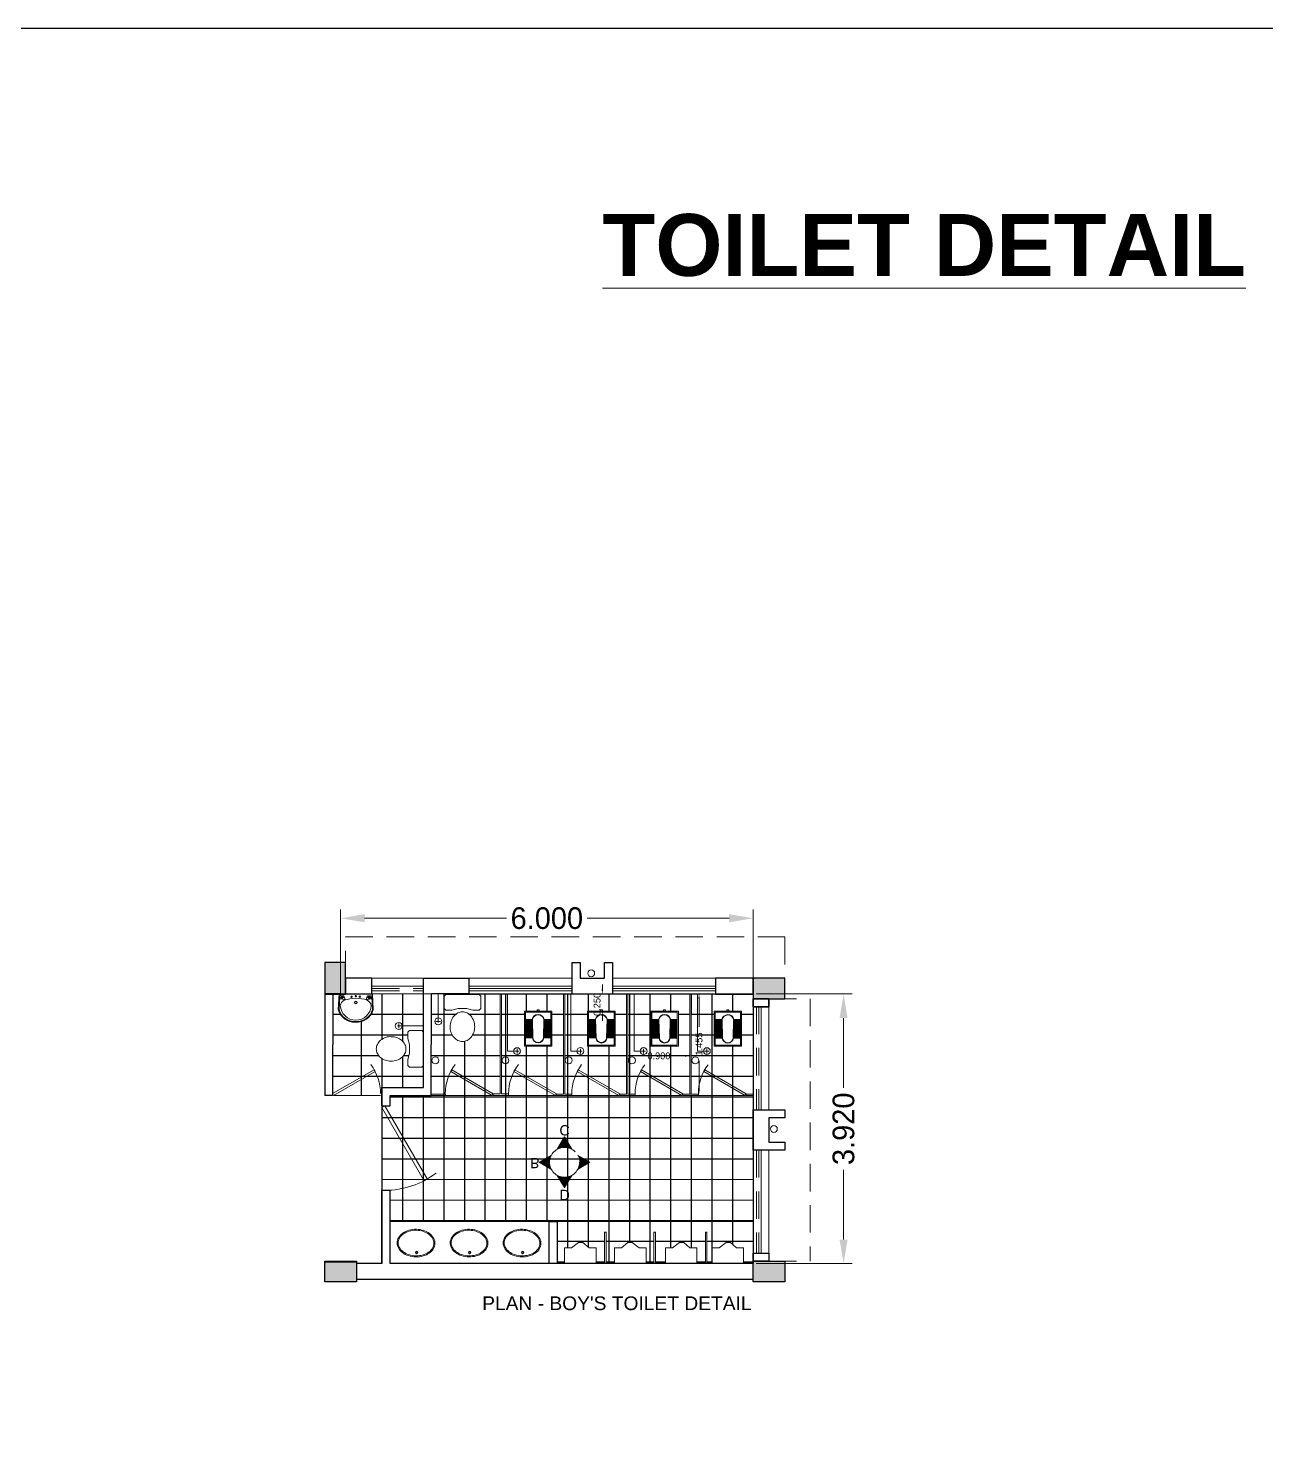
# Model space of a CAD drawing. Header units: millimetres. Extents: x 3614 to 12428, y -844 to 6844.
# Drawn here: x 5581.67 to 5599.67, y -782.49 to -761.8 of the extents above; entities that cross this region are included whole.
import ezdxf

# ---------------------------------------------------------------- set-up
doc = ezdxf.new("R2010")
doc.units = ezdxf.units.MM
doc.header["$LTSCALE"] = 40
doc.header["$MEASUREMENT"] = 0
doc.header["$PDMODE"] = 32
doc.header["$PDSIZE"] = 0.02
doc.linetypes.add('DASHED', pattern=[0.75, 0.5, -0.25])
doc.layers.get('0').update_dxf_attribs({"linetype": 'CONTINUOUS', "lineweight": 20})
doc.layers.get('Defpoints').update_dxf_attribs({"linetype": 'CONTINUOUS', "lineweight": 20})
for name, color, linetype, lineweight in [('Arrow', 1, 'CONTINUOUS', 18), ('CLL LEV.', 15, 'CONTINUOUS', 18), ('Column', 252, 'CONTINUOUS', 30), ('Column Hatch', 253, 'CONTINUOUS', 13), ('CUBICAL TOILET', 160, 'CONTINUOUS', 15), ('Dim', 220, 'CONTINUOUS', 15), ('Door', 54, 'CONTINUOUS', 18), ('Fixture', 44, 'CONTINUOUS', 15), ('FLOOR TILE', 4, 'CONTINUOUS', 25), ('Furniture', 13, 'CONTINUOUS', 15), ('Hidden', 30, 'DASHED', 18), ('TEXT', 7, 'CONTINUOUS', 20), ('Ventilator', 6, 'DASHED', 18), ('Wall', 7, 'CONTINUOUS', 30), ('Window-Wall', 7, 'CONTINUOUS', 18)]:
    doc.layers.add(name, color=color, linetype=linetype, lineweight=lineweight)
doc.styles.add('DIM', font='arial.ttf')
doc.styles.add('L120', font='simplex.shx', dxfattribs={"height": 1})
doc.styles.add('Tabrej', font='GOTHIC.TTF')
doc.dimstyles.new('Tabrej', dxfattribs={"dimtxt": 0.5, "dimasz": 0.45, "dimexe": 0.18, "dimexo": 0.0625, "dimgap": 0.09, "dimtad": 0, "dimdec": 3, "dimzin": 0, "dimdsep": 46, "dimtxsty": 'Tabrej', "dimcen": 0, "dimclrd": 256, "dimclre": 256, "dimclrt": 7, "dimaunit": 1, "dimadec": 3, "dimazin": 0, "dimtfac": 1, "dimtdec": 3, "dimtofl": 0, "dimtmove": 0, "dimatfit": 3, "dimfxl": 0, "dimtolj": 1, "dimtzin": 0, "dimlwd": -1, "dimlwe": -1, "dimarcsym": 0})

# ---------------------------------------------------------------- blocks, each defined once
blk = doc.blocks.new('COLUMN 546')
at = {"layer": 'Column Hatch'}
h = blk.add_hatch(color=0, dxfattribs=at)
h.dxf.hatch_style = 1
h.paths.add_polyline_path([(0, 0), (0.3, 0), (0.3, 0.46), (0, 0.46)])
at = {"layer": 'Column'}
for p, q in [((0.3, 0.46), (0, 0.46)), ((0, 0.46), (0, 0)), ((0.3, 0), (0.3, 0.46)), ((0, 0), (0.3, 0))]:
    blk.add_line(p, q, dxfattribs=at)
blk = doc.blocks.new('RSA CL6')
for p, q in [((5.51, 3.48), (5.51, 7.28)), ((5.91, 3.47), (5.91, 7.28)), ((6.3, 3.46), (6.3, 7.28)), ((6.69, 3.45), (6.69, 7.28)), ((7.09, 3.44), (7.09, 7.28)), ((7.48, 3.43), (7.48, 7.28)), ((7.87, 3.42), (7.87, 7.28)), ((8.27, 3.41), (8.27, 7.28)), ((8.66, 3.4), (8.66, 7.28)), ((9.06, 3.39), (9.06, 7.28)), ((9.45, 3.38), (9.45, 7.28)), ((9.84, 3.37), (9.84, 7.28)), ((10.24, 3.36), (10.24, 7.28)), ((10.63, 3.35), (10.63, 7.28)), ((11.02, 3.34), (11.02, 7.28)), ((11.42, 3.33), (11.42, 7.28)), ((11.81, 3.32), (11.81, 7.28)), ((12.2, 3.31), (12.2, 7.28)), ((12.6, 3.31), (12.6, 7.28)), ((12.99, 3.3), (12.99, 7.28)), ((13.39, 3.29), (13.39, 7.28)), ((13.78, 3.28), (13.78, 7.28)), ((14.17, 3.27), (14.17, 7.28)), ((14.57, 3.26), (14.57, 7.28)), ((14.96, 3.25), (14.96, 7.28)), ((15.35, 3.24), (15.35, 7.28)), ((15.75, 3.23), (15.75, 7.28)), ((16.14, 3.22), (16.14, 7.28)), ((16.14, 7.28), (16.14, 3.22)), ((5.51, -7.28), (5.51, -3.47)), ((5.91, -7.28), (5.91, -3.45)), ((6.3, -7.28), (6.3, -3.44)), ((6.69, -7.28), (6.69, -3.43)), ((7.09, -7.28), (7.09, -3.42)), ((7.48, -7.28), (7.48, -3.41)), ((7.87, -7.28), (7.87, -3.4)), ((8.27, -7.28), (8.27, -3.39)), ((8.66, -7.28), (8.66, -3.38)), ((9.06, -7.28), (9.06, -3.37)), ((9.45, -7.28), (9.45, -3.36)), ((9.84, -7.28), (9.84, -3.34)), ((10.24, -7.28), (10.24, -3.33)), ((10.63, -7.28), (10.63, -3.32)), ((11.02, -7.28), (11.02, -3.31)), ((11.42, -7.28), (11.42, -3.3)), ((11.81, -7.28), (11.81, -3.29)), ((12.2, -7.28), (12.2, -3.28)), ((12.6, -7.28), (12.6, -3.27)), ((12.99, -7.28), (12.99, -3.26)), ((13.39, -7.28), (13.39, -3.24)), ((13.78, -7.28), (13.78, -3.23)), ((14.17, -7.28), (14.17, -3.22)), ((14.57, -7.28), (14.57, -3.21)), ((14.96, -7.28), (14.96, -3.2)), ((15.35, -7.28), (15.35, -3.19)), ((15.75, -7.28), (15.75, -3.18)), ((16.14, -3.17), (16.14, -7.28)), ((16.14, -7.28), (16.14, -3.17))]:
    blk.add_line(p, q)
blk.add_lwpolyline([(0.79, -0.59), (0, -0.59), (0, 0.59), (0.79, 0.59)])
for points in [[(0.79, 7.87), (20.87, 7.87), (20.87, -7.87), (0.79, -7.87)], [(1.38, 7.28), (20.28, 7.28), (20.28, -7.28), (1.38, -7.28)]]:
    blk.add_lwpolyline(points, close=True)
for points in [[(5.51, 3.48), (16.14, 3.22, -0.899983), (16.14, -3.17), (5.54, -3.47, -0.799392)], [(5.53, 3.28), (16.13, 3.02, -0.897689), (16.12, -2.97), (5.56, -3.27, -0.793494), (5.53, 3.28)]]:
    blk.add_lwpolyline(points, format="xyb", close=True)
blk = doc.blocks.new('ENGLISH SHEET')
at = {"layer": 'Fixture'}
for p, q in [((4663.798, 251.204), (4663.773, 251.179)), ((4663.773, 251.179), (4663.773, 250.696)), ((4663.976, 251.204), (4663.798, 251.204)), ((4664.002, 251.179), (4663.976, 251.204)), ((4663.976, 251.001), (4664.002, 251.09)), ((4664.002, 251.09), (4664.002, 251.179)), ((4663.976, 250.874), (4663.976, 251.001)), ((4663.976, 251.001), (4663.976, 250.874)), ((4664.002, 250.785), (4663.976, 250.874)), ((4663.773, 250.696), (4663.798, 250.67)), ((4663.798, 250.67), (4663.976, 250.67)), ((4663.976, 250.67), (4664.002, 250.696)), ((4664.002, 250.696), (4664.002, 250.785))]:
    blk.add_line(p, q, dxfattribs=at)
blk.add_lwpolyline([(4664.459, 250.937, 0.117036), (4664.443, 251.003, 0.104338), (4664.396, 251.063, 0.09029), (4664.321, 251.105, 0.09898), (4664.243, 251.115, 0.08237), (4664.159, 251.101, 0.09029), (4664.09, 251.063, 0.104338), (4664.043, 251.003, 0.117036), (4664.027, 250.937, 0.117036), (4664.043, 250.871, 0.104338), (4664.09, 250.811, 0.09029), (4664.159, 250.773, 0.08237), (4664.243, 250.759, 0.08237), (4664.327, 250.773, 0.09029), (4664.396, 250.811, 0.104338), (4664.443, 250.871, 0.117036)], format="xyb", close=True, dxfattribs=at)
blk = doc.blocks.new('RSA BASIN 9')
for points in [[(-0.1, -16.2, 0.340881), (10.04, -9, 0.074195), (10.06, -8.89), (9.53, 0), (-9.54, 0), (-10.02, -8.77, 0.082611), (-9.96, -9.15, 0.330812), (-0.1, -16.2)], [(0, -15.03, 0.391482), (8.86, -6.67, 0.252869), (6.53, -3.51, 0.087242), (0.02, -2.46, 0.079484), (-6.53, -3.51, 0.2542), (-8.82, -6.67, 0.39026), (0, -15.03)], [(-8.57, -1.96, -0.907437), (-8.45, -1.81), (-7.52, -2.57, -0.907437), (-7.64, -2.72)], [(-8.2, -1.64, -0.907437), (-8.07, -1.49), (-7.14, -2.25, -0.907437), (-7.27, -2.4)], [(-7.82, -1.32, -0.907437), (-7.7, -1.17), (-6.77, -1.93, -0.907437), (-6.89, -2.08)], [(7.82, -1.32, 0.907437), (7.7, -1.17), (6.77, -1.93, 0.907437), (6.89, -2.08)], [(8.2, -1.64, 0.907437), (8.07, -1.49), (7.14, -2.25, 0.907437), (7.27, -2.4)], [(8.57, -1.96, 0.907437), (8.45, -1.81), (7.52, -2.57, 0.907437), (7.64, -2.72)]]:
    blk.add_lwpolyline(points, format="xyb", close=True)
for points in [[(-5.93, -3.31), (-6.16, -2.95, -0.183787), (-6.22, -2.68, 0.126662), (-6.25, -2.43), (-6.59, -1.44, 0.35453), (-7.05, -0.98), (-8.75, -0.98, 0.414214), (-9.14, -1.37), (-9.56, -9.09, 0.329849), (-0.07, -15.81, 0.338736), (9.65, -8.94, 0.075632), (9.66, -8.82), (9.14, -1.37, 0.414214), (8.75, -0.98), (7.05, -0.98, 0.35453), (6.59, -1.44), (6.25, -2.43, 0.126662), (6.22, -2.68, -0.183787), (6.16, -2.95), (5.93, -3.31)], [(-6.18, -3.39), (-6.24, -3.29, 0.220542), (-6.52, -3.11), (-8.75, -2.78, -0.361119), (-9.19, -2.35)], [(6.18, -3.39), (6.24, -3.29, -0.220542), (6.52, -3.11), (8.75, -2.78, 0.358803), (9.21, -2.33, 0.358803)]]:
    blk.add_lwpolyline(points, format="xyb")
for centre, radius in [((-2.35, -1.56), 0.399), ((0, -4.82), 0.771), ((0, -4.82), 0.602), ((0, -1.23), 0.399), ((2.28, -1.51), 0.399)]:
    blk.add_circle(centre, radius)
blk = doc.blocks.new('VENT 2')
at = {"layer": 'Ventilator', "linetype": 'Continuous', "ltscale": 0.02}
for p, q in [((0, 0.182), (1.5, 0.182)), ((0, 0.152), (1.5, 0.152))]:
    blk.add_line(p, q, dxfattribs=at)
at = {"layer": 'Window-Wall'}
for p, q in [((0, 0.23), (1.5, 0.23)), ((0, 0), (0, 0.23)), ((1.5, 0.23), (1.5, 0)), ((0, 0.115), (1.5, 0.115)), ((1.5, 0), (0, 0))]:
    blk.add_line(p, q, dxfattribs=at)
blk = doc.blocks.new('RSA BASIN 2')
for points in [[(10.67, -8.12, 0.12976), (9.97, -5.22, 0.106426), (7.61, -2.47, 0.084431), (4.27, -0.72, 0.073534), (0, 0, 0.073534), (-4.29, -0.55, 0.084431), (-7.7, -2.16, 0.106426), (-10.17, -4.82, 0.12976), (-10.98, -7.69, 0.12976), (-10.28, -10.59, 0.106426), (-7.92, -13.34, 0.084431), (-4.58, -15.09, 0.073534), (-0.31, -15.81, 0.073534), (3.98, -15.26, 0.084431), (7.39, -13.64, 0.106426), (9.85, -10.99, 0.12976)], [(10.08, -7.9, 0.119977), (9.45, -5.5, 0.106426), (7.25, -2.94, 0.084431), (4.08, -1.28, 0.073534), (-0.01, -0.59, 0.073534), (-4.13, -1.12, 0.084431), (-7.36, -2.65, 0.106426), (-9.66, -5.12, 0.12976), (-10.39, -7.7, 0.009633), (-10.39, -7.9, 0.119977), (-9.76, -10.31, 0.106426), (-7.57, -12.87, 0.084431), (-4.4, -14.53, 0.073534), (-0.3, -15.22, 0.073534), (3.82, -14.69, 0.084431), (7.05, -13.16, 0.106426), (9.35, -10.69, 0.12976), (10.08, -8.11, 0.009633)]]:
    blk.add_lwpolyline(points, format="xyb", close=True)
for radius in [0.7, 0.479]:
    blk.add_circle((-0.47, -2.53), radius)
blk = doc.blocks.new('Urinal 1')
for p, q in [((0, 9), (9, 9)), ((0, 9), (0, -9)), ((9, 9), (9, 5)), ((12, 1), (9, 5)), ((12, -1.5), (12, 1)), ((9, -5), (12, -1.5)), ((9, -9), (9, -5)), ((0, -9), (9, -9))]:
    blk.add_line(p, q)
blk = doc.blocks.new('SHAFT2')
at = {"layer": 'Fixture'}
blk.add_circle((0.302, 0.307), 0.05, dxfattribs=at)
at = {"layer": 'Wall'}
blk.add_lwpolyline([(0, 0.585), (0.46, 0.585), (0.46, 0.47), (0.23, 0.47), (0.23, 0.115), (0.46, 0.115), (0.46, 0), (0, 0), (0, 0.585)], dxfattribs=at)
blk = doc.blocks.new('Door - Left Hung 36 in.')
at = {"layer": 'Door'}
blk.add_line((0.75, -1.3), (35.93, -1.3), dxfattribs=at)
blk.add_lwpolyline([(0.75, -1.3), (0, 0), (31.18, 18), (31.93, 16.7)], close=True, dxfattribs=at)
blk.add_arc((0, 0), 36, 0, 37.31013, dxfattribs=at)
blk = doc.blocks.new('*D237')
at = {"layer": 'Defpoints', "color": 0, "ltscale": 0.05, "transparency": 16777216}
for p in [(5591.426, -775.84), (5591.485, -775.84), (5591.485, -777.295)]:
    blk.add_point(p, dxfattribs=at)
at = {"layer": 'Dim', "ltscale": 0.05, "transparency": 16777216}
for p, q in [((5591.422, -775.84), (5591.246, -775.84)), ((5591.426, -775.91), (5591.426, -776.317)), ((5591.426, -777.225), (5591.426, -776.819)), ((5591.422, -777.295), (5591.246, -777.295))]:
    blk.add_line(p, q, dxfattribs=at)
for points in [[(5591.414, -775.91), (5591.437, -775.91), (5591.426, -775.84)], [(5591.414, -777.225), (5591.437, -777.225), (5591.426, -777.295)]]:
    blk.add_solid(points, dxfattribs=at)
at = {"layer": 'Dim', "color": 7, "ltscale": 0.05, "transparency": 16777216, "insert": (5591.426, -776.568), "char_height": 0.1, "attachment_point": 5, "rotation": 90, "style": 'Tabrej'}
blk.add_mtext('\\A1;1.455', dxfattribs=at)
blk = doc.blocks.new('*D235')
at = {"layer": 'Defpoints', "color": 0, "ltscale": 0.05, "transparency": 16777216}
for p in [(5590.04, -775.84), (5590.02, -776.09), (5590.04, -776.09)]:
    blk.add_point(p, dxfattribs=at)
at = {"layer": 'Dim', "ltscale": 0.05, "transparency": 16777216}
for p, q in [((5590.02, -775.77), (5590.02, -775.7)), ((5589.977, -775.84), (5589.84, -775.84)), ((5589.977, -776.09), (5589.84, -776.09)), ((5590.02, -776.16), (5590.02, -776.23))]:
    blk.add_line(p, q, dxfattribs=at)
for points in [[(5590.008, -775.77), (5590.031, -775.77), (5590.02, -775.84)], [(5590.008, -776.16), (5590.031, -776.16), (5590.02, -776.09)]]:
    blk.add_solid(points, dxfattribs=at)
at = {"layer": 'Dim', "color": 7, "ltscale": 0.05, "transparency": 16777216, "insert": (5589.943, -775.991), "char_height": 0.1, "attachment_point": 5, "rotation": 90, "style": 'Tabrej'}
blk.add_mtext('\\A1;0.250', dxfattribs=at)
blk = doc.blocks.new('*D236')
at = {"layer": 'Defpoints', "color": 0, "ltscale": 0.05, "transparency": 16777216}
for p in [(5591.292, -776.74), (5590.392, -777.133), (5591.292, -777.133)]:
    blk.add_point(p, dxfattribs=at)
at = {"layer": 'Dim', "ltscale": 0.05, "transparency": 16777216}
for p, q in [((5590.392, -777.07), (5590.392, -776.56)), ((5591.292, -777.071), (5591.292, -776.56)), ((5590.462, -776.74), (5590.583, -776.74)), ((5591.222, -776.74), (5591.101, -776.74))]:
    blk.add_line(p, q, dxfattribs=at)
for points in [[(5590.462, -776.729), (5590.462, -776.752), (5590.392, -776.74)], [(5591.222, -776.729), (5591.222, -776.752), (5591.292, -776.74)]]:
    blk.add_solid(points, dxfattribs=at)
at = {"layer": 'Dim', "color": 7, "ltscale": 0.05, "transparency": 16777216, "insert": (5590.842, -776.74), "char_height": 0.1, "attachment_point": 5, "style": 'Tabrej'}
blk.add_mtext('\\A1;0.900', dxfattribs=at)
blk = doc.blocks.new('*D233')
at = {"layer": 'Defpoints', "color": 0, "ltscale": 0.05, "transparency": 16777216}
for p in [(5586.212, -774.739), (5586.212, -775.911), (5592.212, -775.91)]:
    blk.add_point(p, dxfattribs=at)
at = {"layer": 'Dim', "ltscale": 0.05, "transparency": 16777216}
for p, q in [((5586.212, -775.867), (5586.212, -774.613)), ((5586.562, -774.739), (5588.624, -774.739)), ((5591.862, -774.739), (5589.8, -774.739)), ((5592.212, -775.866), (5592.212, -774.613))]:
    blk.add_line(p, q, dxfattribs=at)
for points in [[(5586.562, -774.68), (5586.562, -774.797), (5586.212, -774.739)], [(5591.862, -774.68), (5591.862, -774.797), (5592.212, -774.739)]]:
    blk.add_solid(points, dxfattribs=at)
at = {"layer": 'Dim', "color": 7, "ltscale": 0.05, "transparency": 16777216, "insert": (5589.212, -774.739), "char_height": 0.315, "attachment_point": 5, "style": 'Tabrej'}
blk.add_mtext('\\A1;6.000', dxfattribs=at)
blk = doc.blocks.new('*D234')
at = {"layer": 'Defpoints', "color": 0, "ltscale": 0.05, "transparency": 16777216}
for p in [(5592.212, -775.84), (5593.528, -775.84), (5592.212, -779.76)]:
    blk.add_point(p, dxfattribs=at)
at = {"layer": 'Dim', "ltscale": 0.05, "transparency": 16777216}
for p, q in [((5592.256, -775.84), (5593.654, -775.84)), ((5593.528, -776.19), (5593.528, -777.205)), ((5593.528, -779.41), (5593.528, -778.395)), ((5592.256, -779.76), (5593.654, -779.76))]:
    blk.add_line(p, q, dxfattribs=at)
for points in [[(5593.47, -776.19), (5593.586, -776.19), (5593.528, -775.84)], [(5593.47, -779.41), (5593.586, -779.41), (5593.528, -779.76)]]:
    blk.add_solid(points, dxfattribs=at)
at = {"layer": 'Dim', "color": 7, "ltscale": 0.05, "transparency": 16777216, "insert": (5593.528, -777.8), "char_height": 0.315, "attachment_point": 5, "rotation": 90, "style": 'Tabrej'}
blk.add_mtext('\\A1;3.920', dxfattribs=at)

msp = doc.modelspace()

# ---------------------------------------------------------------- hatches: boundary and pattern name
at = {"layer": 'Arrow', "ltscale": 0.05}
for points in [[(5589.3644, -778.0968, -0.2574473), (5589.5745, -778.0968), (5589.4695, -777.9188)], [(5589.101, -778.2873), (5589.2789, -778.3924, -0.1266586), (5589.2519, -778.2873, -0.1266586), (5589.2789, -778.1822)], [(5589.66, -778.1822, -0.1266586), (5589.6871, -778.2873, -0.1266586), (5589.66, -778.3924), (5589.8379, -778.2873)], [(5589.3644, -778.4778), (5589.4695, -778.6558), (5589.5745, -778.4778, -0.2574473)]]:
    msp.add_hatch(color=256, dxfattribs=at).paths.add_polyline_path(points)

# ---------------------------------------------------------------- linework, layer by layer
for p, q in [((5589.4695, -777.9188), (5589.3644, -778.0968)), ((5589.4695, -777.9188), (5589.5745, -778.0968)), ((5589.101, -778.2873), (5589.2789, -778.1822)), ((5589.8379, -778.2873), (5589.66, -778.1822)), ((5589.101, -778.2873), (5589.2789, -778.3924)), ((5589.4695, -778.6558), (5589.3644, -778.4778)), ((5589.4695, -778.6558), (5589.5745, -778.4778)), ((5589.8379, -778.2873), (5589.66, -778.3924))]:
    msp.add_line(p, q, dxfattribs=at)
at = {"layer": 'Arrow', "color": 1, "linetype": 'DASHED', "ltscale": 0.06}
msp.add_circle((5589.4695, -778.2873), 0.2176, dxfattribs=at)
at = {"layer": 'CLL LEV.'}
for p, q in [((5592.4423, -775.91), (5592.6723, -775.91)), ((5592.4423, -777.64), (5592.6723, -777.64)), ((5592.4423, -777.995), (5592.6723, -777.995))]:
    msp.add_line(p, q, dxfattribs=at)
at = {"layer": 'CUBICAL TOILET', "ltscale": 0.01}
for p, q in [((5588.5323, -775.8387), (5588.5323, -777.294)), ((5588.5523, -775.8387), (5588.5523, -777.294)), ((5589.4523, -775.8392), (5589.4523, -777.2945)), ((5589.4723, -775.8392), (5589.4723, -777.2945)), ((5590.3723, -775.8396), (5590.3723, -777.2949)), ((5590.3923, -775.8396), (5590.3923, -777.2949)), ((5591.2923, -775.84), (5591.2923, -777.2953)), ((5591.3123, -775.84), (5591.3123, -777.2953)), ((5587.7368, -777.2945), (5587.532, -777.2945)), ((5587.7368, -777.3145), (5587.532, -777.3145)), ((5587.7368, -777.2945), (5587.7368, -777.3145)), ((5588.5323, -777.294), (5588.4323, -777.294)), ((5588.4323, -777.294), (5588.4323, -777.314)), ((5588.6559, -777.314), (5588.4323, -777.314)), ((5588.5523, -777.294), (5588.6559, -777.294)), ((5588.6559, -777.294), (5588.6559, -777.314)), ((5589.3523, -777.2945), (5589.4523, -777.2945)), ((5589.3523, -777.2945), (5589.3523, -777.3145)), ((5589.3523, -777.3145), (5589.4523, -777.3145)), ((5589.5759, -777.3145), (5589.4523, -777.3145)), ((5589.4723, -777.2945), (5589.5759, -777.2945)), ((5589.5759, -777.2945), (5589.5759, -777.3145)), ((5590.2723, -777.2949), (5590.3723, -777.2949)), ((5590.2723, -777.2949), (5590.2723, -777.3149)), ((5590.2723, -777.3149), (5590.3723, -777.3149)), ((5590.4959, -777.3149), (5590.3723, -777.3149)), ((5590.3923, -777.2949), (5590.4959, -777.2949)), ((5590.4959, -777.2949), (5590.4959, -777.3149)), ((5591.1923, -777.2953), (5591.2923, -777.2953)), ((5591.1923, -777.2953), (5591.1923, -777.3153)), ((5591.1923, -777.3153), (5591.2923, -777.3153)), ((5591.4159, -777.3153), (5591.2923, -777.3153)), ((5591.3123, -777.2953), (5591.4159, -777.2953)), ((5591.4159, -777.2953), (5591.4159, -777.3153)), ((5592.1123, -777.2958), (5592.2123, -777.2958)), ((5592.1123, -777.2958), (5592.1123, -777.3158)), ((5592.1123, -777.3158), (5592.2123, -777.3158))]:
    msp.add_line(p, q, dxfattribs=at)
at = {"layer": 'Fixture', "ltscale": 0.05}
msp.add_line((5592.2123, -779.1511), (5586.9322, -779.1502), dxfattribs=at)
for points in [[(5590.0517, -779.303), (5590.0752, -779.303), (5590.0752, -779.76), (5590.0517, -779.76)], [(5590.7667, -779.303), (5590.7902, -779.303), (5590.7902, -779.76), (5590.7667, -779.76)], [(5591.518, -779.303), (5591.5415, -779.303), (5591.5415, -779.76), (5591.518, -779.76)]]:
    msp.add_lwpolyline(points, close=True, dxfattribs=at)
at = {"layer": 'FLOOR TILE', "ltscale": 0.05}
for p, q in [((5592.2123, -775.8404), (5585.9823, -775.8394)), ((5586.8123, -775.8404), (5586.8123, -776.4992)), ((5587.1123, -775.8404), (5587.1123, -776.5238)), ((5587.4123, -775.8404), (5587.4123, -777.1994)), ((5587.7123, -775.8404), (5587.7123, -779.1503)), ((5588.0123, -775.8404), (5588.0123, -775.8455)), ((5588.3123, -775.8404), (5588.3123, -779.1504)), ((5588.6123, -775.8404), (5588.6123, -779.1505)), ((5588.9123, -775.8404), (5588.9123, -776.0891)), ((5589.2123, -775.8404), (5589.2123, -776.0891)), ((5589.5123, -775.8404), (5589.5123, -779.5314)), ((5589.8123, -775.8404), (5589.8123, -776.0896)), ((5590.1123, -775.8404), (5590.1123, -776.0896)), ((5590.4123, -775.8404), (5590.4123, -779.4552)), ((5590.7123, -775.8404), (5590.7123, -779.76)), ((5591.0123, -775.8404), (5591.0123, -776.09)), ((5591.3123, -775.8404), (5591.3123, -776.1403)), ((5591.6123, -775.8404), (5591.6123, -779.76)), ((5591.9123, -775.8404), (5591.9123, -776.0904)), ((5592.2123, -775.8404), (5592.2123, -779.76)), ((5586.2118, -776.1394), (5586.0972, -776.1394)), ((5587.4172, -776.1396), (5586.6539, -776.1395)), ((5587.8819, -776.1397), (5587.5322, -776.1396)), ((5588.5323, -776.1398), (5588.088, -776.1397)), ((5588.8848, -776.1399), (5588.5523, -776.1398)), ((5589.4523, -776.14), (5589.2848, -776.1399)), ((5589.8048, -776.14), (5589.4723, -776.14)), ((5590.3723, -776.1401), (5590.2048, -776.1401)), ((5590.7248, -776.1402), (5590.3923, -776.1401)), ((5591.2923, -776.1403), (5591.1248, -776.1402)), ((5591.6448, -776.1403), (5591.3123, -776.1403)), ((5592.2122, -776.1404), (5592.0448, -776.1404)), ((5586.5123, -776.2421), (5586.5123, -777.3144)), ((5587.1885, -776.4396), (5586.0972, -776.4394)), ((5587.4172, -776.4396), (5587.4171, -776.4396)), ((5587.8389, -776.4397), (5587.5322, -776.4396)), ((5588.0123, -776.5289), (5588.0123, -779.1504)), ((5588.5323, -776.4398), (5588.1305, -776.4397)), ((5588.8848, -776.4399), (5588.5523, -776.4398)), ((5588.9123, -776.5991), (5588.9123, -779.1505)), ((5589.2123, -776.5991), (5589.2123, -779.1506)), ((5589.4523, -776.44), (5589.2848, -776.4399)), ((5589.8048, -776.44), (5589.4723, -776.44)), ((5589.8123, -776.5996), (5589.8123, -779.5199)), ((5590.1123, -776.5996), (5590.1123, -779.76)), ((5590.3723, -776.4401), (5590.2048, -776.4401)), ((5590.7248, -776.4402), (5590.3923, -776.4401)), ((5591.0123, -776.6), (5591.0123, -779.5305)), ((5591.2923, -776.4403), (5591.1248, -776.4402)), ((5591.6448, -776.4403), (5591.3123, -776.4403)), ((5591.9123, -776.6004), (5591.9123, -779.4804)), ((5592.2122, -776.4404), (5592.0448, -776.4404)), ((5586.7697, -776.7395), (5586.0971, -776.7394)), ((5586.8123, -776.7773), (5586.8123, -779.76)), ((5587.1123, -776.7528), (5587.1123, -777.1994)), ((5587.2031, -776.7396), (5587.1244, -776.7396)), ((5588.5323, -776.7398), (5587.5321, -776.7397)), ((5589.4523, -776.74), (5588.5523, -776.7398)), ((5590.3723, -776.7401), (5589.4723, -776.74)), ((5591.2923, -776.7403), (5590.3923, -776.7401)), ((5592.2121, -776.7404), (5591.3123, -776.7403)), ((5587.4171, -777.0396), (5586.0971, -777.0394)), ((5588.5323, -777.0398), (5587.5321, -777.0396)), ((5589.4523, -777.04), (5588.5523, -777.0398)), ((5590.3723, -777.0401), (5589.4723, -777.04)), ((5591.2923, -777.0403), (5590.3923, -777.0401)), ((5592.2121, -777.0404), (5591.3123, -777.0403)), ((5586.8171, -777.3395), (5586.812, -777.3395)), ((5592.212, -777.3404), (5586.9325, -777.3395)), ((5587.1123, -777.3144), (5587.1123, -779.1502)), ((5587.4123, -777.3144), (5587.4123, -779.1503)), ((5591.3123, -777.3153), (5591.3123, -779.5305)), ((5592.212, -777.6404), (5586.812, -777.6395)), ((5592.2119, -777.9404), (5586.812, -777.9395)), ((5592.2119, -778.2404), (5586.812, -778.2395)), ((5592.2118, -778.5404), (5586.812, -778.5395)), ((5586.8172, -778.8395), (5586.8171, -778.8395)), ((5592.2118, -778.8404), (5586.9322, -778.8395)), ((5586.8172, -779.1395), (5586.8171, -779.1395)), ((5592.2117, -779.1404), (5586.9322, -779.1395)), ((5586.8171, -779.4395), (5586.8171, -779.4395)), ((5590.0517, -779.4401), (5589.3601, -779.4399)), ((5590.7667, -779.4402), (5590.0752, -779.4401)), ((5591.518, -779.4403), (5590.7902, -779.4402)), ((5592.2117, -779.4404), (5591.5415, -779.4403)), ((5586.4423, -779.7395), (5585.9816, -779.7394)), ((5589.4702, -779.74), (5589.3601, -779.7399)), ((5590.0517, -779.7401), (5589.9274, -779.74)), ((5590.1979, -779.7401), (5590.0752, -779.7401)), ((5590.7667, -779.7402), (5590.6551, -779.7402)), ((5590.9365, -779.7402), (5590.7902, -779.7402)), ((5591.0123, -779.7591), (5591.0123, -779.76)), ((5591.3123, -779.7591), (5591.3123, -779.76)), ((5591.518, -779.7403), (5591.3937, -779.7403)), ((5591.6152, -779.7403), (5591.5415, -779.7403)), ((5591.9123, -779.7591), (5591.9123, -779.76)), ((5592.2116, -779.7404), (5592.0724, -779.7404))]:
    msp.add_line(p, q, dxfattribs=at)
at = {"layer": 'Furniture', "ltscale": 0.05}
for p, q in [((5587.6332, -776.2536), (5587.6332, -775.8397)), ((5588.6423, -775.8413), (5588.6424, -776.6725)), ((5589.5623, -775.8401), (5589.5624, -776.6713)), ((5590.4823, -775.8405), (5590.4824, -776.6717)), ((5591.4023, -775.8413), (5591.4024, -776.6725)), ((5587.0414, -776.3041), (5587.4199, -776.3041)), ((5587.0573, -776.27), (5587.0573, -776.3383)), ((5587.599, -776.2377), (5587.6673, -776.2377)), ((5588.8082, -776.6725), (5588.6424, -776.6725)), ((5588.7795, -776.7054), (5588.7795, -776.6371)), ((5589.7282, -776.6713), (5589.5624, -776.6713)), ((5589.6995, -776.7041), (5589.6995, -776.6358)), ((5590.6482, -776.6717), (5590.4824, -776.6717)), ((5590.6195, -776.7046), (5590.6195, -776.6363)), ((5591.5682, -776.6725), (5591.4024, -776.6725)), ((5591.5395, -776.7054), (5591.5395, -776.6371))]:
    msp.add_line(p, q, dxfattribs=at)
for centre in [(5587.6332, -776.2377), (5587.0573, -776.3041), (5589.6995, -776.67), (5590.6195, -776.6704), (5587.5906, -776.8054), (5588.6106, -776.8054), (5588.7795, -776.6712), (5589.5306, -776.8041), (5590.4506, -776.8046), (5591.3706, -776.8054), (5591.5395, -776.6712)]:
    msp.add_circle(centre, 0.05, dxfattribs=at)
at = {"layer": 'Hidden', "ltscale": 0.02}
for p, q in [((5586.2823, -775.01), (5592.6723, -775.01)), ((5586.2823, -775.6121), (5586.2823, -775.01)), ((5592.6723, -775.01), (5592.6723, -775.61)), ((5592.4423, -775.91), (5593.0423, -775.91)), ((5593.0423, -775.91), (5593.0423, -779.725)), ((5592.4423, -779.725), (5593.0423, -779.725))]:
    msp.add_line(p, q, dxfattribs=at)
at = {"layer": 'Ventilator', "ltscale": 0.02}
for p, q in [((5586.6673, -775.7621), (5587.4173, -775.7621)), ((5586.6673, -775.7921), (5587.4173, -775.7921)), ((5592.2632, -776.025), (5592.2632, -777.525)), ((5592.2932, -776.025), (5592.2932, -777.525)), ((5592.2632, -778.11), (5592.2632, -779.61)), ((5592.2932, -778.11), (5592.2932, -779.61))]:
    msp.add_line(p, q, dxfattribs=at)
at = {"layer": 'Wall', "ltscale": 0.05}
for p, q in [((5585.9823, -775.84), (5585.982, -777.3144)), ((5586.0973, -775.84), (5586.097, -777.3144)), ((5587.532, -777.3145), (5587.5323, -775.84)), ((5586.812, -777.1993), (5587.417, -777.1994)), ((5586.812, -777.4652), (5586.812, -777.201)), ((5586.097, -777.3144), (5585.982, -777.3143)), ((5586.9325, -777.3144), (5587.532, -777.3145)), ((5586.9325, -777.4652), (5586.9325, -777.3144)), ((5586.812, -777.4652), (5586.9325, -777.4652)), ((5586.8118, -779.76), (5586.812, -778.6945)), ((5586.812, -778.6945), (5586.9323, -778.6946)), ((5586.9321, -779.76), (5586.9323, -778.6946)), ((5586.812, -779.76), (5586.4423, -779.76)), ((5592.2123, -779.76), (5586.9321, -779.76)), ((5592.2123, -779.99), (5586.4423, -779.99))]:
    msp.add_line(p, q, dxfattribs=at)
at = {"layer": 'Wall'}
msp.add_line((5586.2123, -775.84), (5585.9823, -775.84), dxfattribs=at)
at = {"layer": 'Wall', "ltscale": 0.05}
for points in [[(5625.1261, -761.7999), (5558.2217, -761.7999), (5558.2217, -804.2858), (5625.1261, -804.2858)], [(5586.6673, -775.61), (5586.2823, -775.61), (5586.2823, -775.84), (5586.6673, -775.84)], [(5591.6647, -775.8404), (5592.2123, -775.8404), (5592.2123, -775.61), (5591.6647, -775.61)], [(5589.2451, -779.1505), (5589.3601, -779.1505), (5589.3601, -779.76), (5589.2451, -779.76)]]:
    msp.add_lwpolyline(points, close=True, dxfattribs=at)
msp.add_lwpolyline([(5587.417, -777.1989), (5587.4173, -775.6095), (5588.0797, -775.6095), (5588.0797, -775.8399), (5587.5323, -775.8399), (5587.5323, -775.8395)], dxfattribs=at)
at = {"layer": 'Wall'}
for points in [[(5592.4423, -775.91), (5592.4423, -776.025), (5592.2123, -776.025), (5592.2123, -775.91), (5592.4423, -775.91)], [(5592.4423, -776.025), (5592.4423, -775.91), (5592.2123, -775.91), (5592.2123, -776.025), (5592.4423, -776.025)], [(5592.4423, -779.61), (5592.4423, -779.725), (5592.2123, -779.725), (5592.2123, -779.61), (5592.4423, -779.61)]]:
    msp.add_lwpolyline(points, dxfattribs=at)
at = {"layer": 'Window-Wall'}
for p, q in [((5587.4173, -775.61), (5586.6673, -775.61)), ((5586.6673, -775.61), (5586.6673, -775.84)), ((5586.6673, -775.725), (5587.4173, -775.725)), ((5587.4173, -775.84), (5587.4173, -775.61)), ((5586.6673, -775.84), (5587.4173, -775.84)), ((5592.2123, -776.025), (5592.2123, -777.525)), ((5592.4423, -776.025), (5592.2123, -776.025)), ((5592.3273, -776.025), (5592.3273, -777.525)), ((5592.4423, -777.525), (5592.4423, -776.025)), ((5592.2123, -777.525), (5592.4423, -777.525)), ((5592.2123, -778.11), (5592.2123, -779.61)), ((5592.4423, -778.11), (5592.2123, -778.11)), ((5592.3273, -778.11), (5592.3273, -779.61)), ((5592.4423, -779.61), (5592.4423, -778.11))]:
    msp.add_line(p, q, dxfattribs=at)

# ---------------------------------------------------------------- block references
at = {"color": 7, "extrusion": (0, 0, -1), "xscale": -1, "zscale": -1}
msp.add_blockref('COLUMN 546', (-5585.9823, -775.8421), dxfattribs=at)
at = {"linetype": 'ByBlock', "extrusion": (0, 0, -1), "xscale": -1, "zscale": -1, "rotation": 270}
msp.add_blockref('SHAFT2', (-5590.1647, -775.8404), dxfattribs=at)
at = {"color": 7, "extrusion": (0, 0, -1), "xscale": -1, "zscale": -1, "rotation": 90}
msp.add_blockref('COLUMN 546', (-5592.2123, -775.61), dxfattribs=at)
at = {"linetype": 'ByBlock'}
msp.add_blockref('SHAFT2', (5592.2123, -778.11), dxfattribs=at)
at = {"color": 7, "extrusion": (0, 0, -1), "zscale": -1, "rotation": 90}
for p in [(-5585.9823, -780.025), (-5592.2123, -780.025)]:
    msp.add_blockref('COLUMN 546', p, dxfattribs=at)
at = {"layer": 'Door', "extrusion": (0, 0, -1), "yscale": 0.0193527874282769, "zscale": -0.0193527874282769}
for p, xscale in [((-5586.097, -777.2892), -0.0193527874282769), ((-5588.4323, -777.2893), 0.0193527874282769), ((-5589.3523, -777.2893), 0.0193527874282769), ((-5590.2723, -777.2898), 0.0193527874282769), ((-5591.1923, -777.2902), 0.0193527874282769), ((-5592.1123, -777.2906), 0.0193527874282769)]:
    msp.add_blockref('Door - Left Hung 36 in.', p, dxfattribs=dict(at, xscale=xscale))
at = {"layer": 'Door', "xscale": 0.034154464692852, "yscale": 0.034154464692852, "zscale": 0.034154464692852, "rotation": 270}
msp.add_blockref('Door - Left Hung 36 in.', (5586.8563, -777.4652), dxfattribs=at)
at = {"layer": 'Fixture', "ltscale": 10000, "extrusion": (0, 0, -1), "xscale": -0.0254326166754069, "yscale": 0.0254326166754069, "zscale": -0.0254326166754069, "rotation": 0.009270144841835304}
msp.add_blockref('RSA BASIN 9', (-5586.4325, -775.84), dxfattribs=at)
at = {"layer": 'Fixture', "xscale": -1, "rotation": 90}
msp.add_blockref('ENGLISH SHEET', (5838.9221, 3887.9275), dxfattribs=at)
at = {"layer": 'Fixture', "extrusion": (0, 0, -1), "rotation": 90}
for name, p, xscale, yscale, zscale in [('RSA CL6', (-5589.0848, -776.0691), -0.0253999999957461, 0.0253999999957461, -0.0253999999957461), ('RSA CL6', (-5590.0048, -776.0696), -0.0253999999957461, 0.0253999999957461, -0.0253999999957461), ('RSA CL6', (-5590.9248, -776.07), -0.0253999999957461, 0.0253999999957461, -0.0253999999957461), ('RSA CL6', (-5591.8448, -776.0704), -0.0253999999957461, 0.0253999999957461, -0.0253999999957461), ('Urinal 1', (-5590.4265, -779.76), 0.0253999999948973, 0.0253999999948973, -0.0253999999948973)]:
    msp.add_blockref(name, p, dxfattribs=dict(at, xscale=xscale, yscale=yscale, zscale=zscale))
at = {"layer": 'Fixture', "xscale": -1}
msp.add_blockref('ENGLISH SHEET', (10251.1902, -1027.5755), dxfattribs=at)
at = {"layer": 'Fixture'}
for name, p, xscale, yscale, zscale, rotation in [('RSA BASIN 2', (5587.3063, -779.6626), 0.025399999995667, 0.025399999995667, 0.025399999995667, 180), ('RSA BASIN 2', (5588.0773, -779.6624), 0.025399999995667, 0.025399999995667, 0.025399999995667, 180), ('RSA BASIN 2', (5588.8482, -779.6626), 0.025399999995667, 0.025399999995667, 0.025399999995667, 180), ('Urinal 1', (5589.6988, -779.76), 0.0253999999948973, 0.0253999999948973, 0.0253999999948973, 90), ('Urinal 1', (5591.1651, -779.7591), 0.0253999999948973, 0.0253999999948973, 0.0253999999948973, 90), ('Urinal 1', (5591.8438, -779.7591), 0.0253999999948973, 0.0253999999948973, 0.0253999999948973, 90)]:
    msp.add_blockref(name, p, dxfattribs=dict(at, xscale=xscale, yscale=yscale, zscale=zscale, rotation=rotation))
at = {"layer": 'Wall', "extrusion": (0, 0, -1), "zscale": -1, "rotation": 180}
msp.add_blockref('VENT 2', (-5588.0797, -775.6104), dxfattribs=at)
at = {"layer": 'Wall', "extrusion": (0, 0, -1), "xscale": -1, "zscale": -1, "rotation": 180}
msp.add_blockref('VENT 2', (-5591.6647, -775.6104), dxfattribs=at)

# ---------------------------------------------------------------- texts
at = {"layer": 'Arrow', "ltscale": 0.05, "extrusion": (0, 0, -1), "char_height": 0.15, "width": 4.322064, "attachment_point": 1, "text_direction": (1, 0, 0), "style": 'L120'}
for s, insert in [('{\\fArial|b0|i0|c0|p34;C}', (5589.3945, -777.8967)), ('{\\fArial|b0|i0|c0|p34;B}', (5588.9671, -778.3737)), ('{\\fArial|b0|i0|c0|p34;D}', (5589.3959, -778.8372))]:
    msp.add_mtext(s, dxfattribs=dict(at, insert=insert))
at = {"layer": 'TEXT', "ltscale": 0.05, "attachment_point": 1}
for s, insert, char_height, width, style in [('{\\fArial|b1|i0|c0|p34;\\LTOILET DETAIL}', (5590.0213, -764.4977), 0.9, 10.782087, 'L120'), ("PLAN - BOY'S TOILET DETAIL", (5588.2712, -780.2369), 0.2, 4.322064, 'DIM')]:
    msp.add_mtext(s, dxfattribs=dict(at, insert=insert, char_height=char_height, width=width, style=style))

# ---------------------------------------------------------------- dimensions: what is measured, and where the dimension line sits
at = {"layer": 'Dim', "ltscale": 0.05}
for base, p1, p2, angle, override, picture, middle in [((5586.2123, -774.7387), (5592.2123, -775.91), (5586.2123, -775.9111), 180, {"dimscale": 0.7, "dimtxt": 0.45, "dimasz": 0.5, "dimpost": '\\X', "dimsah": 1, "dimtmove": 1}, '*D233', (5589.2123, -774.7387)), ((5593.5281, -775.8404), (5592.2123, -779.76), (5592.2123, -775.8404), 90, {"dimscale": 0.7, "dimtxt": 0.45, "dimasz": 0.5, "dimpost": '\\X', "dimsah": 1, "dimtmove": 1}, '*D234', (5593.5281, -777.8002)), ((5591.2923, -776.7403), (5590.3923, -777.1329), (5591.2923, -777.1333), 180, {"dimtxt": 0.1, "dimasz": 0.07, "dimpost": '\\X', "dimsah": 1, "dimtmove": 1}, '*D236', (5590.8423, -776.7403))]:
    dim = msp.add_linear_dim(base=base, p1=p1, p2=p2, angle=angle, dimstyle='Tabrej', override=override, dxfattribs=at)
    dim.commit()
    dim.dimension.update_dxf_attribs({"geometry": picture, "text_midpoint": middle})
for base, p1, p2, picture, middle in [((5590.0198, -776.0896), (5590.0397, -775.8396), (5590.0397, -776.0896), '*D235', (5589.9431, -775.9906)), ((5591.4257, -775.8404), (5591.4847, -777.2953), (5591.4847, -775.8404), '*D237', (5591.4257, -776.5679))]:
    dim = msp.add_linear_dim(base=base, p1=p1, p2=p2, angle=90, dimstyle='Tabrej', override={"dimtxt": 0.1, "dimasz": 0.07, "dimpost": '\\X', "dimsah": 1, "dimtmove": 1}, dxfattribs=at)
    dim.commit()
    dim.dimension.update_dxf_attribs({"geometry": picture, "text_midpoint": middle, "dimtype": 160})

doc.saveas('drawing.dxf')
